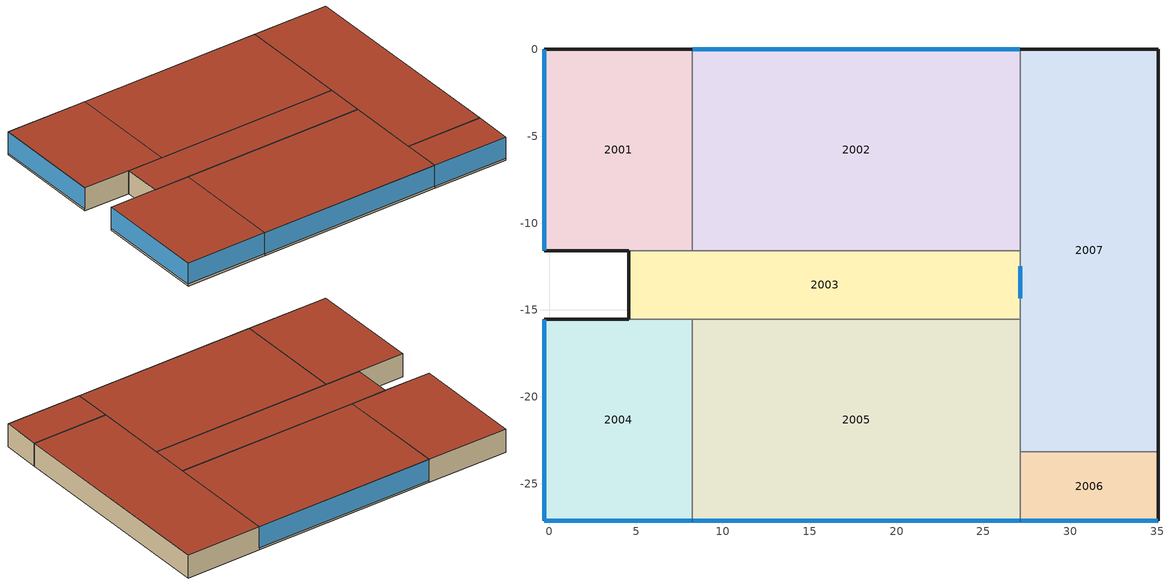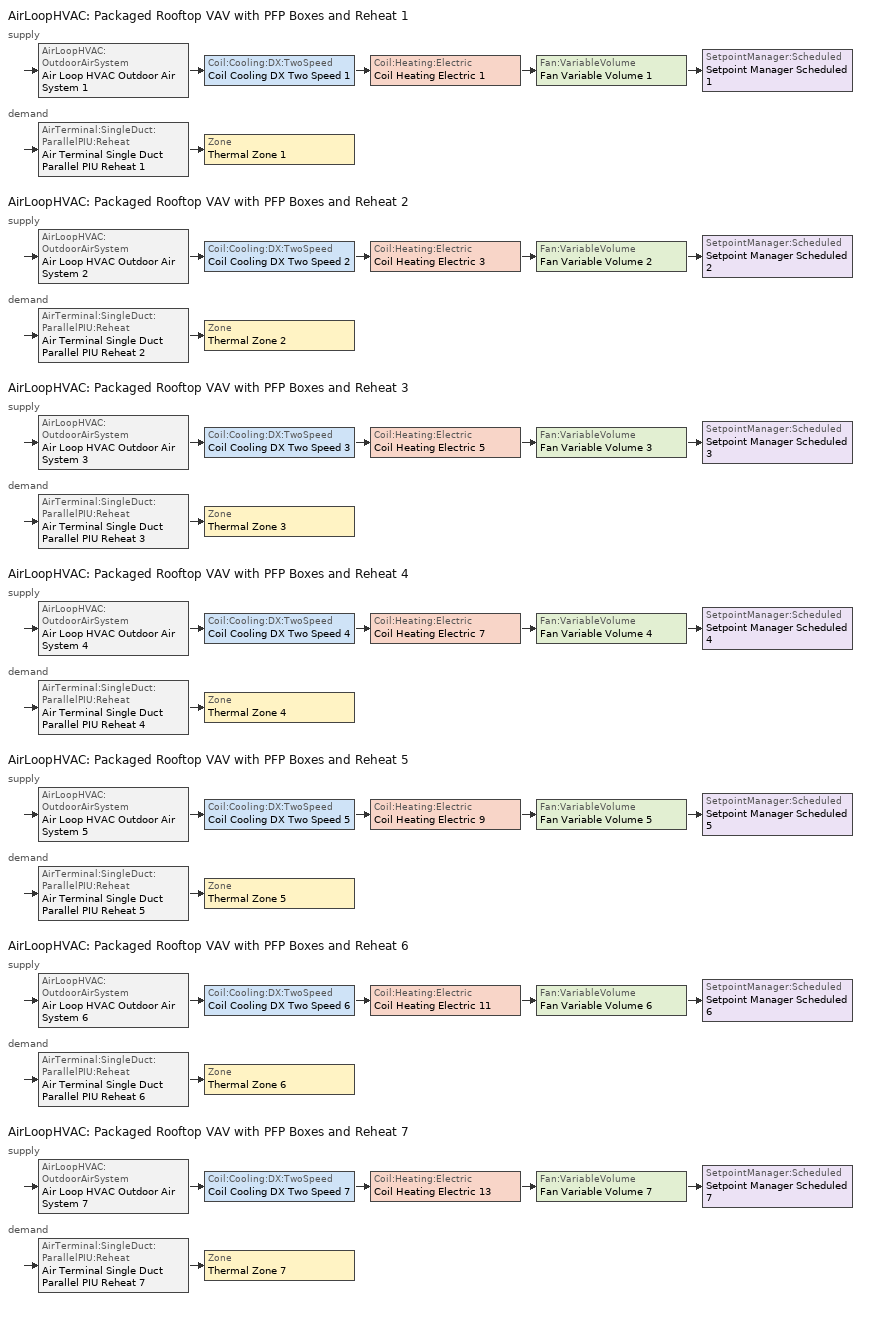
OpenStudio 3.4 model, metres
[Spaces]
2007
 floor ground: 35.05,0 35.05,-23.16 27.13,-23.16 27.13,-15.54 27.13,-11.58 27.13,0 z0
 wall outside: 35.05,-23.16 35.05,0 27.13,0 z0:2.44
 wall to 2006: 27.13,-23.16 35.05,-23.16 z0:2.44
 wall to 2002: 27.13,0 27.13,-11.58 z0:2.44
 wall to 2003: 27.13,-11.58 27.13,-15.54 z0:2.44
 wall to 2005: 27.13,-15.54 27.13,-23.16 z0:2.44
 window inside (Interior Window): 27.13,-12.5 27.13,-14.33 z0:2.03
 roof outside: 27.13,0 27.13,-11.58 27.13,-15.54 27.13,-23.16 35.05,-23.16 35.05,0 z2.44
2001
 floor ground: 8.23,0 8.23,-11.58 4.57,-11.58 -0.3,-11.58 -0.3,0 z0
 wall outside: 8.23,0 -0.3,0 -0.3,-11.58 4.57,-11.58 z0:2.44
 wall to 2002: 8.23,-11.58 8.23,0 z0:2.44
 wall to 2003: 4.57,-11.58 8.23,-11.58 z0:2.44
 window: -0.3,-0.03 -0.3,-11.56 z0.21:2.41
 roof outside: -0.3,0 -0.3,-11.58 4.57,-11.58 8.23,-11.58 8.23,0 z2.44
2002
 floor ground: 27.13,0 27.13,-11.58 8.23,-11.58 8.23,0 z0
 wall outside: 27.13,0 8.23,0 z0:2.44
 wall to 2003: 8.23,-11.58 27.13,-11.58 z0:2.44
 window: 27.1,0 8.26,0 z0.21:2.41
 roof outside: 8.23,0 8.23,-11.58 27.13,-11.58 27.13,0 z2.44
2003
 floor ground: 8.23,-15.54 4.57,-15.54 4.57,-11.58 8.23,-11.58 27.13,-11.58 27.13,-15.54 z0
 wall outside: 4.57,-11.58 4.57,-15.54 z0:2.44
 wall to 2005: 8.23,-15.54 27.13,-15.54 z0:2.44
 wall to 2004: 4.57,-15.54 8.23,-15.54 z0:2.44
 roof outside: 27.13,-15.54 27.13,-11.58 8.23,-11.58 4.57,-11.58 4.57,-15.54 8.23,-15.54 z2.44
2004
 floor ground: -0.3,-27.13 -0.3,-15.54 4.57,-15.54 8.23,-15.54 8.23,-27.13 z0
 wall outside: 4.57,-15.54 -0.3,-15.54 -0.3,-27.13 8.23,-27.13 z0:2.44
 wall to 2005: 8.23,-27.13 8.23,-15.54 z0:2.44
 window: -0.3,-15.57 -0.3,-27.1 / -0.28,-27.13 8.2,-27.13 z0.21:2.41
 roof outside: 8.23,-27.13 8.23,-15.54 4.57,-15.54 -0.3,-15.54 -0.3,-27.13 z2.44
2005
 floor ground: 27.13,-15.54 27.13,-23.16 27.13,-27.13 8.23,-27.13 8.23,-15.54 z0
 wall outside: 8.23,-27.13 27.13,-27.13 z0:2.44
 wall to 2006: 27.13,-27.13 27.13,-23.16 z0:2.44
 window: 8.26,-27.13 27.1,-27.13 z0.21:2.41
 roof outside: 8.23,-15.54 8.23,-27.13 27.13,-27.13 27.13,-23.16 27.13,-15.54 z2.44
2006
 floor ground: 27.13,-27.13 27.13,-23.16 35.05,-23.16 35.05,-27.13 z0
 wall outside: 27.13,-27.13 35.05,-27.13 35.05,-23.16 z0:2.44
 window: 27.15,-27.13 35.03,-27.13 z0.2:2.41
 roof outside: 35.05,-27.13 35.05,-23.16 27.13,-23.16 27.13,-27.13 z2.44
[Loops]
AirLoopHVAC 'Packaged Rooftop VAV with PFP Boxes and Reheat 1'
 supply: AirLoopHVAC:OutdoorAirSystem 'Air Loop HVAC Outdoor Air System 1' > Coil:Cooling:DX:TwoSpeed 'Coil Cooling DX Two Speed 1' > Coil:Heating:Electric 'Coil Heating Electric 1' > Fan:VariableVolume 'Fan Variable Volume 1' > SetpointManager:Scheduled 'Setpoint Manager Scheduled 1'
 demand: AirTerminal:SingleDuct:ParallelPIU:Reheat 'Air Terminal Single Duct Parallel PIU Reheat 1' > Zone 'Thermal Zone 1'
AirLoopHVAC 'Packaged Rooftop VAV with PFP Boxes and Reheat 2'
 supply: AirLoopHVAC:OutdoorAirSystem 'Air Loop HVAC Outdoor Air System 2' > Coil:Cooling:DX:TwoSpeed 'Coil Cooling DX Two Speed 2' > Coil:Heating:Electric 'Coil Heating Electric 3' > Fan:VariableVolume 'Fan Variable Volume 2' > SetpointManager:Scheduled 'Setpoint Manager Scheduled 2'
 demand: AirTerminal:SingleDuct:ParallelPIU:Reheat 'Air Terminal Single Duct Parallel PIU Reheat 2' > Zone 'Thermal Zone 2'
AirLoopHVAC 'Packaged Rooftop VAV with PFP Boxes and Reheat 3'
 supply: AirLoopHVAC:OutdoorAirSystem 'Air Loop HVAC Outdoor Air System 3' > Coil:Cooling:DX:TwoSpeed 'Coil Cooling DX Two Speed 3' > Coil:Heating:Electric 'Coil Heating Electric 5' > Fan:VariableVolume 'Fan Variable Volume 3' > SetpointManager:Scheduled 'Setpoint Manager Scheduled 3'
 demand: AirTerminal:SingleDuct:ParallelPIU:Reheat 'Air Terminal Single Duct Parallel PIU Reheat 3' > Zone 'Thermal Zone 3'
AirLoopHVAC 'Packaged Rooftop VAV with PFP Boxes and Reheat 4'
 supply: AirLoopHVAC:OutdoorAirSystem 'Air Loop HVAC Outdoor Air System 4' > Coil:Cooling:DX:TwoSpeed 'Coil Cooling DX Two Speed 4' > Coil:Heating:Electric 'Coil Heating Electric 7' > Fan:VariableVolume 'Fan Variable Volume 4' > SetpointManager:Scheduled 'Setpoint Manager Scheduled 4'
 demand: AirTerminal:SingleDuct:ParallelPIU:Reheat 'Air Terminal Single Duct Parallel PIU Reheat 4' > Zone 'Thermal Zone 4'
AirLoopHVAC 'Packaged Rooftop VAV with PFP Boxes and Reheat 5'
 supply: AirLoopHVAC:OutdoorAirSystem 'Air Loop HVAC Outdoor Air System 5' > Coil:Cooling:DX:TwoSpeed 'Coil Cooling DX Two Speed 5' > Coil:Heating:Electric 'Coil Heating Electric 9' > Fan:VariableVolume 'Fan Variable Volume 5' > SetpointManager:Scheduled 'Setpoint Manager Scheduled 5'
 demand: AirTerminal:SingleDuct:ParallelPIU:Reheat 'Air Terminal Single Duct Parallel PIU Reheat 5' > Zone 'Thermal Zone 5'
AirLoopHVAC 'Packaged Rooftop VAV with PFP Boxes and Reheat 6'
 supply: AirLoopHVAC:OutdoorAirSystem 'Air Loop HVAC Outdoor Air System 6' > Coil:Cooling:DX:TwoSpeed 'Coil Cooling DX Two Speed 6' > Coil:Heating:Electric 'Coil Heating Electric 11' > Fan:VariableVolume 'Fan Variable Volume 6' > SetpointManager:Scheduled 'Setpoint Manager Scheduled 6'
 demand: AirTerminal:SingleDuct:ParallelPIU:Reheat 'Air Terminal Single Duct Parallel PIU Reheat 6' > Zone 'Thermal Zone 6'
AirLoopHVAC 'Packaged Rooftop VAV with PFP Boxes and Reheat 7'
 supply: AirLoopHVAC:OutdoorAirSystem 'Air Loop HVAC Outdoor Air System 7' > Coil:Cooling:DX:TwoSpeed 'Coil Cooling DX Two Speed 7' > Coil:Heating:Electric 'Coil Heating Electric 13' > Fan:VariableVolume 'Fan Variable Volume 7' > SetpointManager:Scheduled 'Setpoint Manager Scheduled 7'
 demand: AirTerminal:SingleDuct:ParallelPIU:Reheat 'Air Terminal Single Duct Parallel PIU Reheat 7' > Zone 'Thermal Zone 7'
[Site]
Greenville-Spartanburg Intl AP: Latitude {deg}=34.9; Longitude {deg}=-82.217; Time Zone {hr}=-5; Elevation {m}=292
[ClimateZones]
Climate Zone Institution Name 1=ASHRAE; Climate Zone Document Name 1=ANSI/ASHRAE Standard 169; Climate Zone Document Year 1=2006; Climate Zone Value 1=3A; Climate Zone Institution Name 2=CEC; Climate Zone Document Name 2=California Climate Zone Descriptions; Climate Zone Document Year 2=1995
[Building]
Building 1: North Axis {deg}=71.5
[SizingPeriod:DesignDay]
Greenville-Spartanburg Intl A Ann Htg 99% Condns DB: Maximum Dry-Bulb Temperature {C}=-3.7; Daily Dry-Bulb Temperature Range {deltaC}=0; Barometric Pressure {Pa}=97866; Wind Speed {m/s}=2.3; Wind Direction {deg}=340; Sky Clearness=0; Rain Indicator=No; Snow Indicator=No; Day of Month=21; Month=1; Day Type=WinterDesignDay; Daylight Saving Time Indicator=No; Humidity Condition Type=Wetbulb; Wetbulb or DewPoint at Maximum Dry-Bulb {C}=-3.7; Dry-Bulb Temperature Range Modifier Type=DefaultMultipliers; Solar Model Indicator=ASHRAEClearSky
[DefaultConstructionSet]
189.1-2009 - CZ3 - Office: Default Exterior Surface Constructions=Default Surface Constructions 10; Default Interior Surface Constructions=Default Surface Constructions 11; Default Ground Contact Surface Constructions=Default Surface Constructions 12; Default Exterior SubSurface Constructions=Default Sub Surface Constructions 7; Default Interior SubSurface Constructions=Default Sub Surface Constructions 8; Interior Partition Construction=Interior Partition
[Construction]
Interior Partition; Interior Door: G05 25mm wood
ExtSlabCarpet 4in ClimateZone 1-8: MAT-CC05 4 HW CONCRETE, CP02 CARPET PAD
ASHRAE 189.1-2009 ExtWall Mass ClimateZone 3: 1IN Stucco, 8IN Concrete HW, Wall Insulation [36], 1/2IN Gypsum
ASHRAE 189.1-2009 ExtRoof IEAD ClimateZone 2-5: Roof Membrane, Roof Insulation [21], Metal Decking
Interior Floor: F16 Acoustic tile, F05 Ceiling air space resistance, M11 100mm lightweight concrete
Interior Wall: G01a 19mm gypsum board, F04 Wall air space resistance, G01a 19mm gypsum board
Interior Ceiling: M11 100mm lightweight concrete, F05 Ceiling air space resistance, F16 Acoustic tile
ASHRAE 189.1-2009 ExtWindow ClimateZone 3: Theoretical Glass [202]
Exterior Door: F08 Metal surface, I01 25mm insulation board
Interior Window: Clear 3mm
[Material] Thermal Absorptance=0.9
Name | Roughness | Thickness {m} | Conductivity {W/m-K} | Density {kg/m3} | Specific Heat {J/kg-K} | Solar Absorptance | Visible Absorptance
G05 25mm wood | MediumSmooth | 0.0254 | 0.15 | 608 | 1630 | 0.5 | 0.5
MAT-CC05 4 HW CONCRETE | Rough | 0.1016 | 1.311 | 2240 | 836.8 | 0.85 | 0.85
1IN Stucco | Smooth | 0.0253 | 0.6918 | 1858 | 837 | 0.92 | 0.92
8IN Concrete HW | MediumRough | 0.2033 | 1.7296 | 2243 | 837 | 0.65 | 0.65
Wall Insulation [36] | MediumRough | 0.0566 | 0.0432 | 91 | 837 | 0.5 | 0.5
1/2IN Gypsum | Smooth | 0.0127 | 0.16 | 784.9 | 830 | 0.4 | 0.4
Roof Membrane | VeryRough | 0.0095 | 0.16 | 1121.29 | 1460 | 0.7 | 0.7
Roof Insulation [21] | MediumRough | 0.2105 | 0.049 | 265 | 836.8 | 0.7 | 0.7
Metal Decking | MediumSmooth | 0.0015 | 45.006 | 7680 | 418.4 | 0.6 | 0.6
F16 Acoustic tile | MediumSmooth | 0.0191 | 0.06 | 368 | 590 | 0.3 | 0.3
M11 100mm lightweight concrete | MediumRough | 0.1016 | 0.53 | 1280 | 840 | 0.5 | 0.5
G01a 19mm gypsum board | MediumSmooth | 0.019 | 0.16 | 800 | 1090 | 0.4 | 0.4
F08 Metal surface | Smooth | 0.0008 | 45.28 | 7824 | 500 | 0.7 | 0.7
I01 25mm insulation board | MediumRough | 0.0254 | 0.03 | 43 | 1210 | 0.6 | 0.6
[Material:NoMass]
CP02 CARPET PAD: Roughness=Smooth; Thermal Resistance {m2-K/W}=0.1; Thermal Absorptance=0.9; Solar Absorptance=0.8; Visible Absorptance=0.8
[Material:AirGap]
Name | Thermal Resistance {m2-K/W}
F05 Ceiling air space resistance | 0.18
F04 Wall air space resistance | 0.15
[WindowMaterial:Glazing] Optical Data Type=SpectralAverage; Thickness {m}=0.003; Back Side Solar Reflectance at Normal Incidence=0; Back Side Visible Reflectance at Normal Incidence=0; Infrared Transmittance at Normal Incidence=0; Dirt Correction Factor for Solar and Visible Transmittance=1; Solar Diffusing=No
Name | Solar Transmittance at Normal Incidence | Front Side Solar Reflectance at Normal Incidence | Visible Transmittance at Normal Incidence | Front Side Visible Reflectance at Normal Incidence | Front Side Infrared Hemispherical Emissivity | Back Side Infrared Hemispherical Emissivity | Conductivity {W/m-K}
Theoretical Glass [202] | 0.2325 | 0.7175 | 0.3192 | 0.6308 | 0.9 | 0.9 | 0.0192
Clear 3mm | 0.837 | 0.075 | 0.898 | 0.081 | 0.84 | 0.84 | 0.9
[DefaultSurfaceConstructions]
Name | Floor Construction | Wall Construction | Roof Ceiling Construction
Default Surface Constructions 10 | ExtSlabCarpet 4in ClimateZone 1-8 | ASHRAE 189.1-2009 ExtWall Mass ClimateZone 3 | ASHRAE 189.1-2009 ExtRoof IEAD ClimateZone 2-5
Default Surface Constructions 11 | Interior Floor | Interior Wall | Interior Ceiling
Default Surface Constructions 12 | ExtSlabCarpet 4in ClimateZone 1-8 | ExtSlabCarpet 4in ClimateZone 1-8 | ExtSlabCarpet 4in ClimateZone 1-8
[DefaultSubSurfaceConstructions]
Name | Fixed Window Construction | Operable Window Construction | Door Construction | Glass Door Construction | Tubular Daylight Dome Construction | Tubular Daylight Diffuser Construction
Default Sub Surface Constructions 7 | ASHRAE 189.1-2009 ExtWindow ClimateZone 3 | ASHRAE 189.1-2009 ExtWindow ClimateZone 3 | Exterior Door | Interior Window | Interior Window | Interior Window
Default Sub Surface Constructions 8 | Interior Window | Interior Window | Interior Door
[DefaultScheduleSet] People Activity Level Schedule=Office Activity; Lighting Schedule=Office Bldg Light; Electric Equipment Schedule=Office Bldg Equip; Infiltration Schedule=Infiltration Off
Name | Number of People Schedule
189.1-2009 - Office - Lobby - CZ1-3 Schedule Set | Office Misc Occ
189.1-2009 - Office - OpenOffice - CZ1-3 Schedule Set | Office Work Occ
[BuildingStory]
Story 1: Nominal Z Coordinate {m}=0; Nominal Floor to Floor Height {m}=2.4384; Nominal Floor to Ceiling Height {m}=2.4384
[Space] Default Construction Set=189.1-2009 - CZ3 - Office; Building Story=Story 1
Name | Space Type | Thermal Zone
2005 | 189.1-2009 - Office - OpenOffice - CZ1-3 | Thermal Zone 5
2007 | 189.1-2009 - Office - Lobby - CZ1-3 | Thermal Zone 7
2001 | 189.1-2009 - Office - OpenOffice - CZ1-3 | Thermal Zone 1
2002 | 189.1-2009 - Office - OpenOffice - CZ1-3 | Thermal Zone 2
2003 | 189.1-2009 - Office - OpenOffice - CZ1-3 | Thermal Zone 3
2004 | 189.1-2009 - Office - OpenOffice - CZ1-3 | Thermal Zone 4
2006 | 189.1-2009 - Office - OpenOffice - CZ1-3 | Thermal Zone 6
[ThermalZone] Multiplier=1; Use Ideal Air Loads=No
Name | Thermostat
Thermal Zone 5 | Thermostat Setpoint Dual Setpoint 7
Thermal Zone 7 | Thermostat Setpoint Dual Setpoint 6
Thermal Zone 1 | Thermostat Setpoint Dual Setpoint 1
Thermal Zone 2 | Thermostat Setpoint Dual Setpoint 4
Thermal Zone 3 | Thermostat Setpoint Dual Setpoint 3
Thermal Zone 4 | Thermostat Setpoint Dual Setpoint 5
Thermal Zone 6 | Thermostat Setpoint Dual Setpoint 2
[Sizing:Zone] Zone Cooling Design Supply Air Temperature Input Method=SupplyAirTemperature; Zone Cooling Design Supply Air Temperature {C}=14; Zone Cooling Design Supply Air Temperature Difference {deltaC}=11.11; Zone Heating Design Supply Air Temperature Input Method=SupplyAirTemperature; Zone Heating Design Supply Air Temperature {C}=40; Zone Heating Design Supply Air Temperature Difference {deltaC}=11.11; Zone Cooling Design Supply Air Humidity Ratio {kg-H2O/kg-air}=0.0085; Zone Heating Design Supply Air Humidity Ratio {kg-H2O/kg-air}=0.008; Cooling Design Air Flow Method=DesignDay; Heating Design Air Flow Method=DesignDay; Account for Dedicated Outdoor Air System=No; Dedicated Outdoor Air System Control Strategy=NeutralSupplyAir; Dedicated Outdoor Air Low Setpoint Temperature for Design {C}=autosize; Dedicated Outdoor Air High Setpoint Temperature for Design {C}=autosize
Thermal Zone 5; Thermal Zone 7; Thermal Zone 1; Thermal Zone 2; Thermal Zone 3; Thermal Zone 4; Thermal Zone 6
[Zone equipment]
Thermal Zone 5: Air Terminal Single Duct Parallel PIU Reheat 5
Thermal Zone 7: Air Terminal Single Duct Parallel PIU Reheat 7
Thermal Zone 1: Air Terminal Single Duct Parallel PIU Reheat 1
Thermal Zone 2: Air Terminal Single Duct Parallel PIU Reheat 2
Thermal Zone 3: Air Terminal Single Duct Parallel PIU Reheat 3
Thermal Zone 4: Air Terminal Single Duct Parallel PIU Reheat 4
Thermal Zone 6: Air Terminal Single Duct Parallel PIU Reheat 6
[DesignSpecification:OutdoorAir] Outdoor Air Method=Sum
Name | Outdoor Air Flow per Person {m3/s-person}
189.1-2009 - Office - OpenOffice - CZ1-3 Ventilation | 0.00943895
189.1-2009 - Office - Lobby - CZ1-3 Ventilation | 0.00707921
[People:Definition] Number of People Calculation Method=People/Area; Fraction Radiant=0.3; Enable ASHRAE 55 Comfort Warnings=No
Name | People per Space Floor Area {person/m2}
189.1-2009 - Office - OpenOffice - CZ1-3 People Definition | 0.056511
189.1-2009 - Office - Lobby - CZ1-3 People Definition | 0.107639
[Lights:Definition] Design Level Calculation Method=Watts/Area
Name | Watts per Space Floor Area {W/m2}
189.1-2009 - Office - OpenOffice - CZ1-3 Lights Definition | 10.6563
189.1-2009 - Office - Lobby - CZ1-3 Lights Definition | 12.5938
[ElectricEquipment:Definition] Design Level Calculation Method=Watts/Area
Name | Watts per Space Floor Area {W/m2}
189.1-2009 - Office - OpenOffice - CZ1-3 Electric Equipment Definition | 7.64238
189.1-2009 - Office - Lobby - CZ1-3 Electric Equipment Definition | 0.753474
[ThermostatSetpoint:DualSetpoint] Heating Setpoint Temperature Schedule=HVAC_heat; Cooling Setpoint Temperature Schedule=HVAC_cool
Thermostat Setpoint Dual Setpoint 1; Thermostat Setpoint Dual Setpoint 2; Thermostat Setpoint Dual Setpoint 3; Thermostat Setpoint Dual Setpoint 4; Thermostat Setpoint Dual Setpoint 5; Thermostat Setpoint Dual Setpoint 6; Thermostat Setpoint Dual Setpoint 7
[SpaceType] Default Construction Set=189.1-2009 - CZ3 - Office; Standards Building Type=Office
Name | Default Schedule Set | Design Specification Outdoor Air Object | Standards Space Type
189.1-2009 - Office - OpenOffice - CZ1-3 | 189.1-2009 - Office - OpenOffice - CZ1-3 Schedule Set | 189.1-2009 - Office - OpenOffice - CZ1-3 Ventilation | OpenOffice
189.1-2009 - Office - Lobby - CZ1-3 | 189.1-2009 - Office - Lobby - CZ1-3 Schedule Set | 189.1-2009 - Office - Lobby - CZ1-3 Ventilation | Lobby
[People] Multiplier=1
Name | People Definition | Space or SpaceType
189.1-2009 - Office - OpenOffice - CZ1-3 People | 189.1-2009 - Office - OpenOffice - CZ1-3 People Definition | 189.1-2009 - Office - OpenOffice - CZ1-3
189.1-2009 - Office - Lobby - CZ1-3 People | 189.1-2009 - Office - Lobby - CZ1-3 People Definition | 189.1-2009 - Office - Lobby - CZ1-3
[Lights]
Name | Lights Definition | Space or SpaceType
189.1-2009 - Office - OpenOffice - CZ1-3 Lights | 189.1-2009 - Office - OpenOffice - CZ1-3 Lights Definition | 189.1-2009 - Office - OpenOffice - CZ1-3
189.1-2009 - Office - Lobby - CZ1-3 Lights | 189.1-2009 - Office - Lobby - CZ1-3 Lights Definition | 189.1-2009 - Office - Lobby - CZ1-3
[ElectricEquipment]
Name | Electric Equipment Definition | Space or SpaceType
189.1-2009 - Office - OpenOffice - CZ1-3 Electric Equipment | 189.1-2009 - Office - OpenOffice - CZ1-3 Electric Equipment Definition | 189.1-2009 - Office - OpenOffice - CZ1-3
189.1-2009 - Office - Lobby - CZ1-3 Electric Equipment | 189.1-2009 - Office - Lobby - CZ1-3 Electric Equipment Definition | 189.1-2009 - Office - Lobby - CZ1-3
[SpaceInfiltration:DesignFlowRate] Design Flow Rate Calculation Method=Flow/ExteriorArea; Flow per Exterior Surface Area {m3/s-m2}=0.00030226
Name | Space or SpaceType
189.1-2009 - Office - OpenOffice - CZ1-3 Infiltration | 189.1-2009 - Office - OpenOffice - CZ1-3
189.1-2009 - Office - Lobby - CZ1-3 Infiltration | 189.1-2009 - Office - Lobby - CZ1-3
[AirLoopHVAC] Design Supply Air Flow Rate {m3/s}=autosize; Design Return Air Flow Fraction of Supply Air Flow=1
Name | Availability Schedule
Packaged Rooftop VAV with PFP Boxes and Reheat 1 | Always On Discrete
Packaged Rooftop VAV with PFP Boxes and Reheat 2 | Always On Discrete 27
Packaged Rooftop VAV with PFP Boxes and Reheat 3 | Always On Discrete 28
Packaged Rooftop VAV with PFP Boxes and Reheat 4 | Always On Discrete 29
Packaged Rooftop VAV with PFP Boxes and Reheat 5 | Always On Discrete 30
Packaged Rooftop VAV with PFP Boxes and Reheat 6 | Always On Discrete 31
Packaged Rooftop VAV with PFP Boxes and Reheat 7 | Always On Discrete 32
[Sizing:System] Central Heating Maximum System Air Flow Ratio=0.3; Preheat Design Temperature {C}=7; Preheat Design Humidity Ratio {kg-H2O/kg-Air}=0.008; Precool Design Temperature {C}=12.8; Precool Design Humidity Ratio {kg-H2O/kg-Air}=0.008; Central Cooling Design Supply Air Temperature {C}=12.8; Central Heating Design Supply Air Temperature {C}=16.7; 100% Outdoor Air in Cooling=Yes; 100% Outdoor Air in Heating=Yes; Central Cooling Design Supply Air Humidity Ratio {kg-H2O/kg-Air}=0.0085; Zone Maximum Outdoor Air Fraction=1; Cooling Supply Air Flow Rate Per Floor Area {m3/s-m2}=0.00996765; Cooling Fraction of Autosized Cooling Supply Air Flow Rate=1; Cooling Supply Air Flow Rate Per Unit Cooling Capacity {m3/s-W}=3.94755e-05; Heating Supply Air Flow Rate Per Floor Area {m3/s-m2}=0.00996765; Heating Fraction of Autosized Heating Supply Air Flow Rate=1; Heating Fraction of Autosized Cooling Supply Air Flow Rate=1; Heating Supply Air Flow Rate Per Unit Heating Capacity {m3/s-W}=3.15882e-05; Cooling Design Capacity Method=CoolingDesignCapacity; Cooling Design Capacity {W}=autosize; Cooling Design Capacity Per Floor Area {W/m2}=234.7; Fraction of Autosized Cooling Design Capacity=1; Heating Design Capacity Method=HeatingDesignCapacity; Heating Design Capacity {W}=autosize; Heating Design Capacity Per Floor Area {W/m2}=157; Fraction of Autosized Heating Design Capacity=1; Central Cooling Capacity Control Method=OnOff; Occupant Diversity=autosize
Packaged Rooftop VAV with PFP Boxes and Reheat 1; Packaged Rooftop VAV with PFP Boxes and Reheat 2; Packaged Rooftop VAV with PFP Boxes and Reheat 3; Packaged Rooftop VAV with PFP Boxes and Reheat 4; Packaged Rooftop VAV with PFP Boxes and Reheat 5; Packaged Rooftop VAV with PFP Boxes and Reheat 6; Packaged Rooftop VAV with PFP Boxes and Reheat 7
[Fan:VariableVolume] Availability Schedule=Always On Discrete; Fan Total Efficiency=0.6045; Pressure Rise {Pa}=500; Maximum Flow Rate {m3/s}=Autosize; Fan Power Minimum Flow Rate Input Method=FixedFlowRate; Fan Power Minimum Flow Fraction=0; Fan Power Minimum Air Flow Rate {m3/s}=0; Motor Efficiency=0.93; Motor In Airstream Fraction=1; Fan Power Coefficient 1=0.0407599; Fan Power Coefficient 2=0.088045; Fan Power Coefficient 3=-0.0729261; Fan Power Coefficient 4=0.94374; Fan Power Coefficient 5=0
Fan Variable Volume 1; Fan Variable Volume 2; Fan Variable Volume 3; Fan Variable Volume 4; Fan Variable Volume 5; Fan Variable Volume 6; Fan Variable Volume 7
[Coil:Heating:Electric] Availability Schedule=Always On Discrete
Coil Heating Electric 1; Coil Heating Electric 2; Coil Heating Electric 3; Coil Heating Electric 4; Coil Heating Electric 5; Coil Heating Electric 6; Coil Heating Electric 7; Coil Heating Electric 8; Coil Heating Electric 9; Coil Heating Electric 10; Coil Heating Electric 11; Coil Heating Electric 12; Coil Heating Electric 13; Coil Heating Electric 14
[Coil:Cooling:DX:TwoSpeed] Availability Schedule=Always On Discrete; Rated High Speed Total Cooling Capacity {W}=Autosize; Rated High Speed Sensible Heat Ratio=Autosize; Rated High Speed COP {W/W}=3; Rated High Speed Air Flow Rate {m3/s}=Autosize; Unit Internal Static Air Pressure {Pa}=773.3; Total Cooling Capacity Function of Temperature Curve=Curve Biquadratic 1; Total Cooling Capacity Function of Flow Fraction Curve=Curve Quadratic 1; Energy Input Ratio Function of Temperature Curve=Curve Biquadratic 2; Energy Input Ratio Function of Flow Fraction Curve=Curve Quadratic 2; Part Load Fraction Correlation Curve=Curve Quadratic 3; Rated Low Speed Total Cooling Capacity {W}=Autosize; Rated Low Speed Sensible Heat Ratio=0.69; Rated Low Speed COP {W/W}=3; Low Speed Total Cooling Capacity Function of Temperature Curve=Curve Biquadratic 3; Low Speed Energy Input Ratio Function of Temperature Curve=Curve Biquadratic 4; Condenser Type=AirCooled; Minimum Outdoor Dry-Bulb Temperature for Compressor Operation {C}=-25; High Speed Evaporative Condenser Effectiveness=0; High Speed Evaporative Condenser Air Flow Rate {m3/s}=Autosize; High Speed Evaporative Condenser Pump Rated Power Consumption {W}=Autosize; Low Speed Evaporative Condenser Effectiveness=0; Low Speed Evaporative Condenser Air Flow Rate {m3/s}=Autosize; Low Speed Evaporative Condenser Pump Rated Power Consumption {W}=Autosize; Basin Heater Capacity {W/K}=10; Basin Heater Setpoint Temperature {C}=2
Coil Cooling DX Two Speed 1; Coil Cooling DX Two Speed 2; Coil Cooling DX Two Speed 3; Coil Cooling DX Two Speed 4; Coil Cooling DX Two Speed 5; Coil Cooling DX Two Speed 6; Coil Cooling DX Two Speed 7
[SetpointManager:Scheduled] Control Variable=Temperature; Schedule=Deck_Temperature 10
Setpoint Manager Scheduled 1; Setpoint Manager Scheduled 2; Setpoint Manager Scheduled 3; Setpoint Manager Scheduled 4; Setpoint Manager Scheduled 5; Setpoint Manager Scheduled 6; Setpoint Manager Scheduled 7
[Controller:OutdoorAir] Minimum Outdoor Air Flow Rate {m3/s}=0; Maximum Outdoor Air Flow Rate {m3/s}=Autosize; Economizer Control Type=NoEconomizer; Economizer Control Action Type=ModulateFlow; Economizer Maximum Limit Dry-Bulb Temperature {C}=28; Economizer Maximum Limit Enthalpy {J/kg}=64000; Economizer Minimum Limit Dry-Bulb Temperature {C}=-100; Lockout Type=NoLockout; Minimum Limit Type=FixedMinimum; High Humidity Control=No; Heat Recovery Bypass Control Type=BypassWhenWithinEconomizerLimits
Name | Controller Mechanical Ventilation
Controller Outdoor Air 1 | Controller Mechanical Ventilation 1
Controller Outdoor Air 2 | Controller Mechanical Ventilation 2
Controller Outdoor Air 3 | Controller Mechanical Ventilation 3
Controller Outdoor Air 4 | Controller Mechanical Ventilation 4
Controller Outdoor Air 5 | Controller Mechanical Ventilation 5
Controller Outdoor Air 6 | Controller Mechanical Ventilation 6
Controller Outdoor Air 7 | Controller Mechanical Ventilation 7
[Controller:MechanicalVentilation] Availability Schedule=Always On Discrete
Name | Demand Controlled Ventilation
Controller Mechanical Ventilation 1; Controller Mechanical Ventilation 3 | No
Controller Mechanical Ventilation 2; Controller Mechanical Ventilation 4; Controller Mechanical Ventilation 5; Controller Mechanical Ventilation 6; Controller Mechanical Ventilation 7
[AirLoopHVAC:OutdoorAirSystem]
Name | Controller
Air Loop HVAC Outdoor Air System 1 | Controller Outdoor Air 1
Air Loop HVAC Outdoor Air System 2 | Controller Outdoor Air 2
Air Loop HVAC Outdoor Air System 3 | Controller Outdoor Air 3
Air Loop HVAC Outdoor Air System 4 | Controller Outdoor Air 4
Air Loop HVAC Outdoor Air System 5 | Controller Outdoor Air 5
Air Loop HVAC Outdoor Air System 6 | Controller Outdoor Air 6
Air Loop HVAC Outdoor Air System 7 | Controller Outdoor Air 7
[Fan:ConstantVolume] Pressure Rise {Pa}=300; Maximum Flow Rate {m3/s}=AutoSize
Name | Availability Schedule
Fan Constant Volume 1 | Always On Discrete
Fan Constant Volume 2 | Always On Discrete 27
Fan Constant Volume 3 | Always On Discrete 28
Fan Constant Volume 4 | Always On Discrete 29
Fan Constant Volume 5 | Always On Discrete 30
Fan Constant Volume 6 | Always On Discrete 31
Fan Constant Volume 7 | Always On Discrete 32
[AirTerminal:SingleDuct:ParallelPIU:Reheat] Availability Schedule=Always On Discrete; Maximum Primary Air Flow Rate {m3/s}=Autosize; Maximum Secondary Air Flow Rate {m3/s}=Autosize; Minimum Primary Air Flow Fraction=Autosize; Fan On Flow Fraction=Autosize; Maximum Hot Water or Steam Flow Rate {m3/s}=Autosize; Minimum Hot Water or Steam Flow Rate {m3/s}=0; Convergence Tolerance=0.001
Name | Fan | Reheat Coil
Air Terminal Single Duct Parallel PIU Reheat 1 | Fan Constant Volume 1 | Coil Heating Electric 2
Air Terminal Single Duct Parallel PIU Reheat 2 | Fan Constant Volume 2 | Coil Heating Electric 4
Air Terminal Single Duct Parallel PIU Reheat 3 | Fan Constant Volume 3 | Coil Heating Electric 6
Air Terminal Single Duct Parallel PIU Reheat 4 | Fan Constant Volume 4 | Coil Heating Electric 8
Air Terminal Single Duct Parallel PIU Reheat 5 | Fan Constant Volume 5 | Coil Heating Electric 10
Air Terminal Single Duct Parallel PIU Reheat 6 | Fan Constant Volume 6 | Coil Heating Electric 12
Air Terminal Single Duct Parallel PIU Reheat 7 | Fan Constant Volume 7 | Coil Heating Electric 14
[Schedule:Ruleset]
Name | Default Day Schedule | Summer Design Day Schedule | Winter Design Day Schedule
Office Work Occ | Office Bldg Occ Default Schedule | Office Bldg Occ Summer Design Day | Office Bldg Occ Winter Design Day
Office Activity | Office Activity Default Schedule | Office Activity Summer Design Day | Office Activity Winter Design Day
Office Bldg Light | Office Bldg Light Default Schedule | Office Bldg Light Summer Design Day | Office Bldg Light Winter Design Day
Office Bldg Equip | Office Bldg Equip Default Schedule | Office Bldg Equip Summer Design Day | Office Bldg Equip Winter Design Day
Office Misc Occ | Office Bldg Occ Default Schedule 1 | Office Bldg Occ Summer Design Day 1 | Office Bldg Occ Winter Design Day 1
HVAC_cool | Schedule Day 1
HVAC_heat | Schedule Day 3
Deck_Temperature 10 | Deck_Temperature_Default 10 | Deck_Temperature_Summer_Design_Day 10 | Deck_Temperature_Winter_Design_Day 10
Infiltration Off | Schedule Day 8
[Schedule:Day]
Office Bldg Occ Default Schedule: 6, 0, 0, 7, 0, 0.1, 8, 0, 0.2, 12, 0, 0.85, 13, 0, 0.5, 17, 0, 0.85, 18, 0, 0.7, 20, 0, 0.4, 22, 0, 0.1, 24, 0, 0.05
Office Bldg Occ Summer Design Day; Office Bldg Occ Summer Design Day 1: 6, 0, 0, 22, 0, 1, 24, 0, 0.05
Office Bldg Occ Winter Design Day; Office Bldg Occ Rule 1 Day Schedule; Office Bldg Light Winter Design Day; Office Bldg Equip Winter Design Day; Office Bldg Occ Winter Design Day 1; Office Bldg Occ Rule 1 Day Schedule 1; Schedule Day 8: 24, 0, 0
Office Bldg Occ Rule 2 Day Schedule: 6, 0, 0, 8, 0, 0.1, 14, 0, 0.4, 17, 0, 0.1, 24, 0, 0
Office Activity Default Schedule; Office Activity Summer Design Day; Office Activity Winter Design Day: 24, 0, 132
Office Bldg Light Default Schedule: 5, 0, 0.05, 7, 0, 0.1, 8, 0, 0.3, 17, 0, 0.9, 18, 0, 0.7, 20, 0, 0.5, 22, 0, 0.3, 23, 0, 0.1, 24, 0, 0.05
Office Bldg Light Summer Design Day; Office Bldg Equip Summer Design Day: 24, 0, 1
Office Bldg Light Rule 1 Day Schedule: 24, 0, 0.05
Office Bldg Light Rule 2 Day Schedule: 6, 0, 0.05, 8, 0, 0.1, 14, 0, 0.5, 17, 0, 0.15, 24, 0, 0.05
Office Bldg Equip Default Schedule: 8, 0, 0.4, 12, 0, 0.9, 13, 0, 0.8, 17, 0, 0.9, 18, 0, 0.8, 20, 0, 0.6, 22, 0, 0.5, 24, 0, 0.4
Office Bldg Equip Rule 1 Day Schedule: 24, 0, 0.3
Office Bldg Equip Rule 2 Day Schedule: 6, 0, 0.3, 8, 0, 0.4, 14, 0, 0.5, 17, 0, 0.35, 24, 0, 0.3
Office Bldg Occ Default Schedule 1: 6, 0, 0, 7, 0, 0.1, 8, 0, 0.2, 20, 0, 0.4, 22, 0, 0.1, 24, 0, 0.05
Office Bldg Occ Rule 2 Day Schedule 1: 6, 0, 0, 8, 0, 0.1, 14, 0, 0.25, 17, 0, 0.1, 24, 0, 0
Schedule Day 1: 3, 0, 26.6667, 19, 0, 23.3333, 24, 0, 26.6667
Schedule Day 2: 24, 0, 26.6667
Schedule Day 3: 3, 0, 18.3333, 19, 0, 21.6667, 24, 0, 18.3333
Schedule Day 4: 24, 0, 18.3333
Deck_Temperature_Default 10; Deck_Temperature_Summer_Design_Day 10; Deck_Temperature_Winter_Design_Day 10: 24, 0, 12.8
[Schedule:Rule]
Name | Schedule Ruleset | Rule Order | Day Schedule | Apply Sunday | Apply Monday | Apply Tuesday | Apply Wednesday | Apply Thursday | Apply Friday | Apply Saturday | Date Specification Type | Start Month | Start Day | End Month | End Day
Office Work Occ Rule 1 | Office Work Occ | 0 | Office Bldg Occ Rule 1 Day Schedule | Yes | No | No | No | No | No | No | DateRange | 1 | 1 | 12 | 31
Office Work Occ Rule 2 | Office Work Occ | 1 | Office Bldg Occ Rule 2 Day Schedule | No | No | No | No | No | No | Yes | DateRange | 1 | 1 | 12 | 31
Office Bldg Light Rule 1 | Office Bldg Light | 0 | Office Bldg Light Rule 1 Day Schedule | Yes | No | No | No | No | No | No | DateRange | 1 | 1 | 12 | 31
Office Bldg Light Rule 2 | Office Bldg Light | 1 | Office Bldg Light Rule 2 Day Schedule | No | No | No | No | No | No | Yes | DateRange | 1 | 1 | 12 | 31
Office Bldg Equip Rule 1 | Office Bldg Equip | 0 | Office Bldg Equip Rule 1 Day Schedule | Yes | No | No | No | No | No | No | DateRange | 1 | 1 | 12 | 31
Office Bldg Equip Rule 2 | Office Bldg Equip | 1 | Office Bldg Equip Rule 2 Day Schedule | No | No | No | No | No | No | Yes | DateRange | 1 | 1 | 12 | 31
Office Misc Occ Rule 1 | Office Misc Occ | 0 | Office Bldg Occ Rule 1 Day Schedule 1 | Yes | No | No | No | No | No | No | DateRange | 1 | 1 | 12 | 31
Office Misc Occ Rule 2 | Office Misc Occ | 1 | Office Bldg Occ Rule 2 Day Schedule 1 | No | No | No | No | No | No | Yes | DateRange | 1 | 1 | 12 | 31
Schedule Rule 1 | HVAC_cool | 0 | Schedule Day 2 | Yes |  |  |  |  |  | Yes
Schedule Rule 2 | HVAC_heat | 0 | Schedule Day 4 | Yes |  |  |  |  |  | Yes
[Schedule:Constant] Value=1
Always On Discrete; Always On Discrete 27; Always On Discrete 28; Always On Discrete 29; Always On Discrete 30; Always On Discrete 31; Always On Discrete 32
[Curve:Biquadratic] Minimum Value of x=17; Maximum Value of x=22; Minimum Value of y=13; Maximum Value of y=46
Name | Coefficient1 Constant | Coefficient2 x | Coefficient3 x**2 | Coefficient4 y | Coefficient5 y**2 | Coefficient6 x*y
Curve Biquadratic 1; Curve Biquadratic 3 | 0.42415 | 0.04426 | -0.00042 | 0.00333 | -8e-05 | -0.00021
Curve Biquadratic 2; Curve Biquadratic 4 | 1.23649 | -0.02431 | 0.00057 | -0.01434 | 0.00063 | -0.00038
[Curve:Quadratic]
Name | Coefficient1 Constant | Coefficient2 x | Coefficient3 x**2 | Minimum Value of x | Maximum Value of x
Curve Quadratic 1 | 0.77136 | 0.34053 | -0.11088 | 0.75918 | 1.13877
Curve Quadratic 2 | 1.2055 | -0.32953 | 0.12308 | 0.75918 | 1.13877
Curve Quadratic 3 | 0.771 | 0.229 | 0 | 0 | 1
